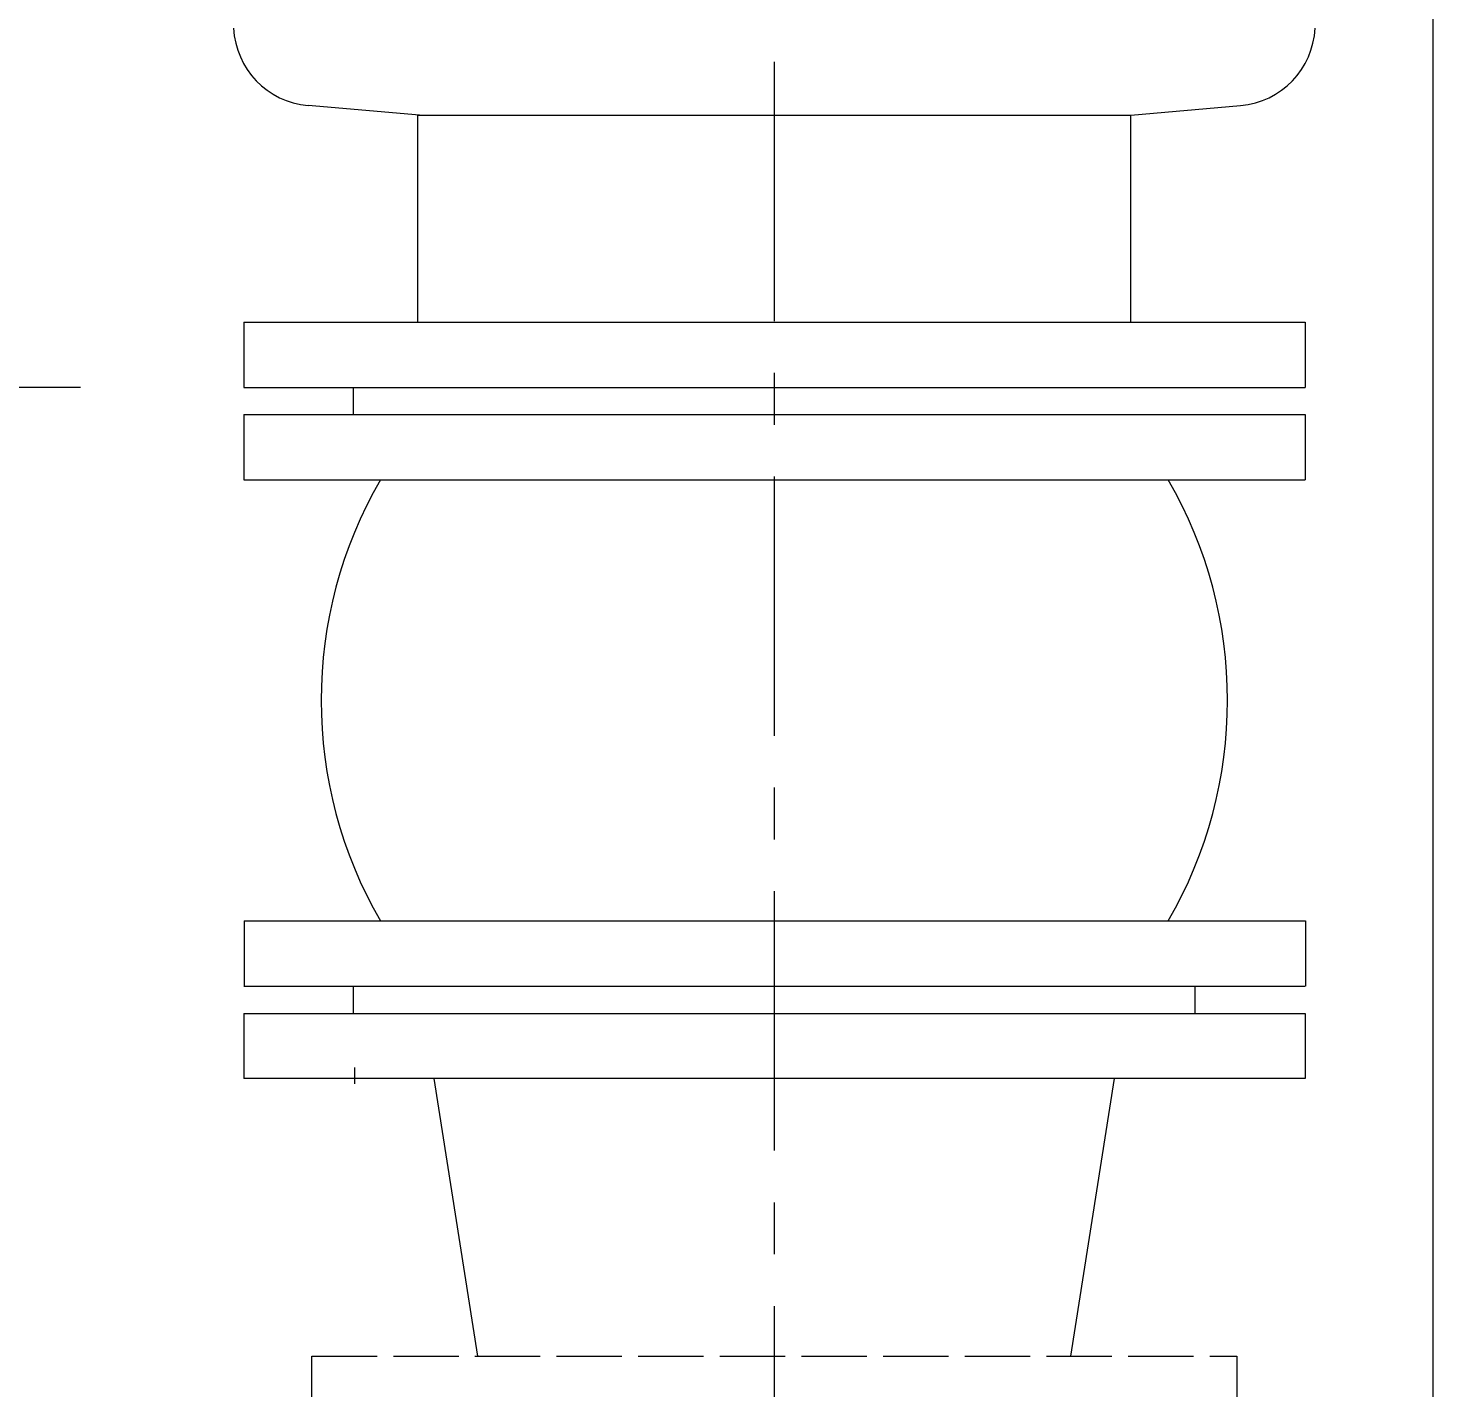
# Model space of a CAD drawing. Header units: inches. Extents: x 0 to 22015, y 0 to 16774.
# Drawn here: x 17394 to 17910, y 10575 to 11075 of the extents above; entities that cross this region are included whole.
import ezdxf

# ---------------------------------------------------------------- set-up
doc = ezdxf.new("R2010")
doc.units = ezdxf.units.IN
doc.header["$MEASUREMENT"] = 0
doc.linetypes.add('ACAD_ISO02W100', pattern=[15, 12, -3])
doc.linetypes.add('CENTER', pattern=[50.8, 31.75, -6.35, 6.35, -6.35])
doc.layers.get('Defpoints').update_dxf_attribs({"lineweight": 5})
doc.layers.add('CAXA0', color=7, linetype='Continuous', lineweight=5)
doc.layers.add('CAXA1', color=5, linetype='CENTER', lineweight=5)
doc.styles.add('Roman', font='arial.ttf')
doc.styles.get("Standard").update_dxf_attribs({"font": 'arial.ttf'})
doc.dimstyles.new('ISO-25', dxfattribs={"dimscale": 30, "dimtxt": 1.5, "dimasz": 1.5, "dimexe": 2, "dimexo": 2, "dimtad": 1, "dimtih": 1, "dimtoh": 1, "dimdec": 1, "dimlfac": 0.03937, "dimdsep": 46, "dimtxsty": 'Standard', "dimcen": 2.5, "dimclrd": 7, "dimclre": 7, "dimclrt": 7, "dimadec": 0, "dimazin": 0, "dimtfac": 1, "dimtdec": 1, "dimtmove": 0, "dimatfit": 3, "dimfxl": 1, "dimlwd": 5, "dimlwe": 5, "dimarcsym": 0})

# ---------------------------------------------------------------- blocks, each defined once
blk = doc.blocks.new('*D34')
at = {"color": 7, "linetype": 'Continuous', "lineweight": 5, "transparency": 16777216}
for p, q in [((17325.82, 12042.81), (17151.13, 12042.81)), ((17211.13, 11997.81), (17211.13, 11594.06)), ((17211.13, 10987.81), (17211.13, 11391.56)), ((17413.06, 10942.81), (17151.13, 10942.81))]:
    blk.add_line(p, q, dxfattribs=at)
at = {"color": 7, "transparency": 16777216}
for points in [[(17203.63, 11997.81), (17218.63, 11997.81), (17211.13, 12042.81)], [(17203.63, 10987.81), (17218.63, 10987.81), (17211.13, 10942.81)]]:
    blk.add_solid(points, dxfattribs=at)
at = {"layer": 'Defpoints', "color": 0, "transparency": 16777216}
for p in [(17385.82, 12042.81), (17211.13, 10942.81), (17473.06, 10942.81)]:
    blk.add_point(p, dxfattribs=at)
at = {"color": 7, "lineweight": 5, "transparency": 16777216, "insert": (17211.13, 11492.81), "char_height": 165, "attachment_point": 5, "style": 'Roman'}
blk.add_mtext('F', dxfattribs=at)

msp = doc.modelspace()

# ---------------------------------------------------------------- linework, layer by layer
at = {"color": 7, "lineweight": 5}
for p, q in [((17537.62, 11042.76), (17496.71, 11046.34)), ((17537.06, 11042.81), (17799.06, 11042.81)), ((17537.06, 10966.81), (17537.06, 11042.81)), ((17799.06, 11042.81), (17839.4, 11046.34)), ((17799.06, 10966.81), (17799.06, 11042.81)), ((17473.06, 10966.81), (17863.06, 10966.81)), ((17473.06, 10966.81), (17473.06, 10942.81)), ((17863.06, 10966.81), (17863.06, 10942.81)), ((17473.06, 10942.81), (17863.06, 10942.81)), ((17513.43, 10932.81), (17513.43, 10942.81)), ((17473.06, 10932.81), (17863.06, 10932.81)), ((17473.06, 10932.81), (17473.06, 10908.81)), ((17473.06, 10908.81), (17863.06, 10908.81)), ((17473.25, 10746.81), (17863.25, 10746.81)), ((17473.25, 10746.81), (17473.25, 10722.81)), ((17863.25, 10746.81), (17863.25, 10722.81)), ((17473.06, 10722.81), (17863.06, 10722.81)), ((17513.43, 10712.81), (17513.43, 10722.81)), ((17822.69, 10712.81), (17822.69, 10722.81)), ((17473.06, 10712.81), (17863.06, 10712.81)), ((17473.06, 10712.81), (17473.06, 10688.81)), ((17863.06, 10712.81), (17863.06, 10688.81)), ((17513.78, 10692.9), (17513.78, 10686.9)), ((17863.06, 10688.81), (17473.06, 10688.81)), ((17559.06, 10586.81), (17543.06, 10688.81)), ((17777.06, 10586.81), (17793.06, 10688.81)), ((17498.06, 10562.81), (17498.06, 10586.81))]:
    msp.add_line(p, q, dxfattribs=at)
at = {"color": 7, "linetype": 'ACAD_ISO02W100', "lineweight": 5, "ltscale": 2}
for p, q in [((17863.06, 10932.81), (17863.06, 10908.81)), ((17498.06, 10586.81), (17838.06, 10586.81)), ((17838.06, 10586.81), (17838.06, 10562.81))]:
    msp.add_line(p, q, dxfattribs=at)
at = {"color": 7, "lineweight": 5}
for centre, radius, start, end in [((17499.33, 11076.22), 30, 182.7043, 265), ((17836.79, 11076.22), 30, 275, 357.2957), ((17662.95, 10827.81), 161.42, 149.8807, 210.1193), ((17673.17, 10827.81), 161.42, 329.8807, 30.1193)]:
    msp.add_arc(centre, radius, start, end, dxfattribs=at)
at = {"layer": 'CAXA0', "color": 7, "linetype": 'Continuous', "lineweight": 5}
msp.add_line((17910.05, 11172.8), (17910.05, 10462.8), dxfattribs=at)
at = {"layer": 'CAXA1', "linetype": 'CENTER', "lineweight": 5, "ltscale": 3}
msp.add_line((17668.06, 9747.99), (17668.06, 12103.01), dxfattribs=at)

# ---------------------------------------------------------------- dimensions: what is measured, and where the dimension line sits
at = {"color": 7, "lineweight": 5}
dim = msp.add_linear_dim(base=(17211.13, 10942.81), p1=(17385.82, 12042.81), p2=(17473.06, 10942.81), angle=90, text='F', dimstyle='ISO-25', override={"dimtxt": 5.5, "dimpost": '\\X', "dimtxsty": 'Roman', "dimtmove": 1}, dxfattribs=at)
dim.commit()
dim.dimension.update_dxf_attribs({"geometry": '*D34', "text_midpoint": (17211.13, 11492.81)})

doc.saveas('drawing.dxf')
